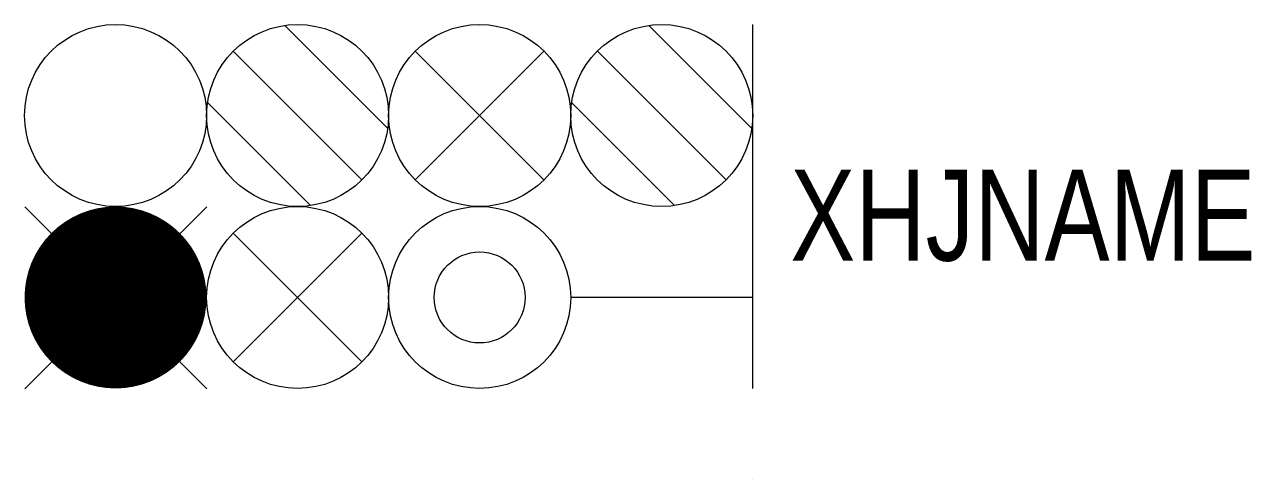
# Model space of a CAD drawing. Header units: inches. Extents: x -16 to 11, y 0 to 10.
import ezdxf

# ---------------------------------------------------------------- set-up
doc = ezdxf.new("R2010")
doc.units = ezdxf.units.IN
doc.header["$MEASUREMENT"] = 0

msp = doc.modelspace()

# ---------------------------------------------------------------- linework, layer by layer
at = {"color": 2}
for p, q in [((-8.02, 7.717), (-10.283, 9.98)), ((-0.02, 7.717), (-2.283, 9.98)), ((-8.586, 6.586), (-11.414, 9.414)), ((-0.586, 6.586), (-3.414, 9.414)), ((-9.717, 6.02), (-11.98, 8.283)), ((-1.717, 6.02), (-3.98, 8.283))]:
    msp.add_line(p, q, dxfattribs=at)
for p, q in [((0, 2), (0, 10)), ((-4.586, 9.414), (-7.414, 6.586)), ((-4.586, 6.586), (-7.414, 9.414)), ((-8.586, 2.586), (-11.414, 5.414)), ((-8.586, 5.414), (-11.414, 2.586)), ((0, 4), (-4, 4)), ((0, 0.001), (0, -0.001))]:
    msp.add_line(p, q)
at = {"color": 1, "linetype": 'ByBlock', "ltscale": 3}
for p, q in [((-15.995, 5.995), (-15.414, 5.414)), ((-12.581, 5.409), (-11.995, 5.995)), ((-15.995, 1.995), (-15.409, 2.581)), ((-12.586, 2.586), (-11.995, 1.995))]:
    msp.add_line(p, q, dxfattribs=at)
at = {"color": 1, "const_width": 2}
msp.add_lwpolyline([(-13, 4, -1), (-15, 4, -1)], format="xyb", close=True, dxfattribs=at)
at = {"color": 3}
msp.add_circle((-14, 8), 2, dxfattribs=at)
at = {"color": 2}
for centre in [(-10, 8), (-2, 8)]:
    msp.add_circle(centre, 2, dxfattribs=at)
for centre, radius in [((-6, 8), 2), ((-10, 4), 2), ((-6, 4), 2), ((-6, 4), 1)]:
    msp.add_circle(centre, radius)

# ---------------------------------------------------------------- texts
at = {"width": 0.8}
msp.add_attdef('XHJNAME', (0.827, 4.809), 'SN', height=2, dxfattribs=at)

doc.saveas('drawing.dxf')
